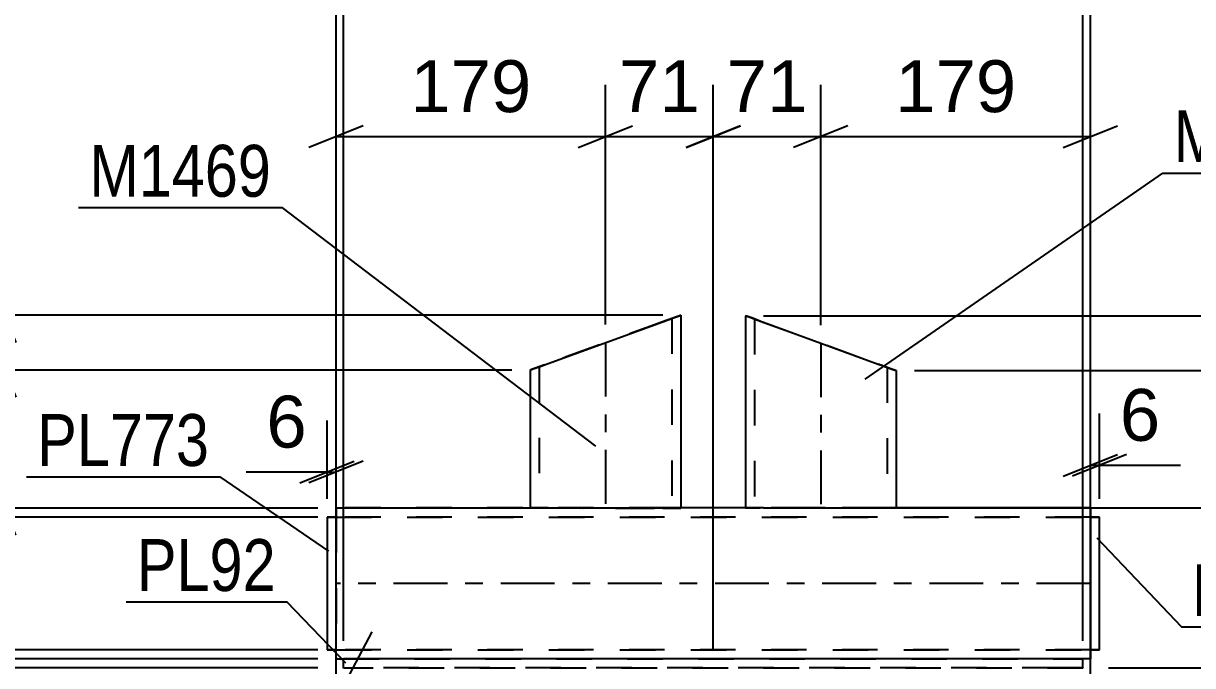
# Model space of a CAD drawing. Header units: millimetres. Extents: x -130 to 464, y -182 to 238.
# Drawn here: x 165.7 to 230.2, y 156.2 to 191.7 of the extents above; entities that cross this region are included whole.
import ezdxf

# ---------------------------------------------------------------- set-up
doc = ezdxf.new("R2010")
doc.units = ezdxf.units.MM
doc.linetypes.add('DXK_LINE_DOT2', pattern=[3.9198, 1.9599, -1.9599])
doc.linetypes.add('DXK_LINE_DOT3', pattern=[5.9187, 2.979, -0.9799, 0.9799, -0.9799])
doc.styles.add('Arial', font='ARIAL.TTF', dxfattribs={"height": 0.2})
doc.styles.add('Arial Narrow', font='ARIALN.TTF', dxfattribs={"height": 0.2})

# ---------------------------------------------------------------- blocks, each defined once
blk = doc.blocks.new('Part-284928763-3223 - 3036')
at = {"color": 2, "linetype": 'Continuous'}
for p, q in [((224.176, 156.567), (183.343, 156.567)), ((183.343, 156.067), (183.343, 156.567)), ((224.176, 156.067), (224.176, 156.567)), ((183.343, 156.067), (184.74, 156.067)), ((224.176, 156.067), (222.779, 156.067))]:
    blk.add_line(p, q, dxfattribs=at)
at = {"color": 7, "linetype": 'DXK_LINE_DOT2'}
for p, q in [((183.343, 156.559), (224.176, 156.559)), ((183.343, 156.059), (183.343, 156.067)), ((183.343, 156.059), (183.343, 156.067)), ((224.176, 156.059), (183.343, 156.059)), ((222.779, 156.067), (184.74, 156.067)), ((224.176, 156.059), (224.176, 156.067)), ((224.176, 156.067), (224.176, 156.059))]:
    blk.add_line(p, q, dxfattribs=at)
blk = doc.blocks.new('Part-284928763-3042 - 3036')
at = {"color": 7, "linetype": 'DXK_LINE_DOT2'}
for p, q in [((201.163, 175.247), (194.447, 172.803)), ((201.163, 175.246), (194.447, 172.802)), ((200.972, 175.176), (194.447, 172.802)), ((201.326, 175.305), (200.972, 175.176)), ((201.326, 175.307), (201.163, 175.247)), ((201.163, 175.246), (201.326, 175.305)), ((201.679, 175.434), (201.326, 175.305)), ((201.434, 175.346), (201.326, 175.307)), ((201.326, 175.305), (201.434, 175.345)), ((201.472, 175.36), (201.434, 175.346)), ((201.434, 175.345), (201.472, 175.359)), ((201.472, 175.36), (201.47, 164.895)), ((201.472, 175.359), (201.472, 175.36)), ((201.896, 175.513), (201.679, 175.434)), ((201.972, 175.541), (201.896, 175.513)), ((201.972, 175.541), (201.972, 175.542)), ((193.714, 172.535), (193.638, 172.507)), ((193.638, 172.507), (193.638, 172.508)), ((193.931, 172.614), (193.714, 172.535)), ((194.176, 172.703), (193.931, 172.614)), ((194.138, 172.69), (194.137, 164.896)), ((194.176, 172.704), (194.138, 172.69)), ((194.138, 172.689), (194.176, 172.703)), ((194.138, 172.689), (194.138, 172.69)), ((194.447, 172.802), (194.176, 172.703)), ((194.176, 172.703), (194.285, 172.743)), ((194.256, 172.733), (194.176, 172.704)), ((194.447, 172.803), (194.256, 172.733)), ((194.285, 172.743), (194.447, 172.802)), ((193.637, 164.898), (193.637, 164.896)), ((193.637, 164.896), (193.637, 164.898)), ((193.637, 164.896), (193.713, 164.896)), ((193.713, 164.896), (193.93, 164.896)), ((193.93, 164.896), (194.254, 164.896)), ((194.137, 164.898), (194.175, 164.898)), ((194.175, 164.896), (194.137, 164.896)), ((194.175, 164.898), (194.284, 164.898)), ((194.284, 164.896), (194.175, 164.896)), ((194.254, 164.896), (194.637, 164.896)), ((194.284, 164.898), (194.446, 164.898)), ((194.446, 164.896), (194.284, 164.896)), ((194.446, 164.898), (201.162, 164.897)), ((194.446, 164.896), (201.162, 164.895)), ((194.637, 164.896), (200.97, 164.895)), ((200.97, 164.895), (201.353, 164.895)), ((201.162, 164.897), (201.324, 164.896)), ((201.324, 164.895), (201.162, 164.895)), ((201.324, 164.896), (201.432, 164.896)), ((201.432, 164.895), (201.324, 164.895)), ((201.353, 164.895), (201.678, 164.895)), ((201.432, 164.896), (201.47, 164.896)), ((201.47, 164.895), (201.432, 164.895)), ((201.678, 164.895), (201.894, 164.895)), ((201.894, 164.895), (201.97, 164.895)), ((201.97, 164.896), (201.97, 164.895)), ((201.97, 164.895), (201.97, 164.896))]:
    blk.add_line(p, q, dxfattribs=at)
at = {"color": 2, "linetype": 'Continuous'}
for p, q in [((194.638, 172.873), (200.972, 175.178)), ((200.972, 175.178), (201.355, 175.317)), ((201.355, 175.317), (201.679, 175.435)), ((201.679, 175.435), (201.896, 175.514)), ((201.896, 175.514), (201.972, 175.542)), ((201.972, 175.542), (201.97, 164.896)), ((193.638, 172.508), (193.637, 164.898)), ((193.638, 172.508), (193.714, 172.536)), ((193.714, 172.536), (193.931, 172.615)), ((193.931, 172.615), (194.256, 172.733)), ((194.256, 172.733), (194.638, 172.873)), ((193.713, 164.898), (193.637, 164.898)), ((193.93, 164.898), (193.713, 164.898)), ((194.254, 164.898), (193.93, 164.898)), ((194.637, 164.898), (194.254, 164.898)), ((194.637, 164.898), (200.97, 164.897)), ((201.353, 164.897), (200.97, 164.897)), ((201.678, 164.897), (201.353, 164.897)), ((201.894, 164.896), (201.678, 164.897)), ((201.97, 164.896), (201.894, 164.896))]:
    blk.add_line(p, q, dxfattribs=at)
at = {"color": 7, "linetype": 'DXK_LINE_DOT3'}
blk.add_line((197.805, 174.025), (197.804, 164.896), dxfattribs=at)
blk = doc.blocks.new('Part-284928763-3097 - 3036')
at = {"color": 2, "linetype": 'Continuous'}
for p, q in [((182.925, 164.897), (193.637, 164.897)), ((182.925, 164.897), (182.925, 163.897)), ((205.534, 164.897), (201.97, 164.897)), ((224.592, 164.897), (213.866, 164.897)), ((224.592, 164.897), (224.592, 164.821)), ((224.592, 164.821), (224.592, 156.564)), ((182.925, 156.64), (182.925, 163.897)), ((182.925, 156.64), (182.925, 156.563)), ((182.925, 156.563), (183.343, 156.563)), ((182.925, 156.562), (183.343, 156.562)), ((224.592, 156.564), (224.176, 156.564)), ((224.592, 156.562), (224.176, 156.562))]:
    blk.add_line(p, q, dxfattribs=at)
at = {"color": 7, "linetype": 'DXK_LINE_DOT2'}
for p, q in [((182.925, 164.896), (182.925, 164.897)), ((224.592, 164.896), (182.925, 164.896)), ((193.637, 164.897), (201.97, 164.897)), ((213.866, 164.897), (205.534, 164.897)), ((224.592, 164.896), (224.592, 164.897)), ((224.592, 164.397), (182.925, 164.397)), ((182.925, 164.397), (182.925, 164.396)), ((182.925, 164.397), (182.925, 164.359)), ((182.925, 164.396), (224.592, 164.396)), ((182.925, 164.359), (182.925, 164.088)), ((224.592, 164.396), (224.592, 164.397)), ((224.592, 164.358), (224.592, 164.396)), ((182.925, 157.564), (182.925, 157.562)), ((182.925, 157.564), (182.925, 157.562)), ((182.925, 157.564), (182.925, 157.564)), ((224.592, 157.064), (182.925, 157.063)), ((182.925, 157.063), (182.925, 157.062)), ((182.925, 157.062), (224.592, 157.062)), ((224.592, 157.562), (224.592, 157.564)), ((224.592, 157.564), (224.592, 157.562)), ((224.592, 157.564), (224.592, 157.564)), ((224.592, 157.062), (224.592, 157.064)), ((182.925, 156.562), (182.925, 156.563)), ((182.925, 156.563), (182.925, 156.562)), ((224.176, 156.564), (183.343, 156.563)), ((224.176, 156.562), (183.343, 156.562)), ((224.592, 156.562), (224.592, 156.564)), ((224.592, 156.564), (224.592, 156.562))]:
    blk.add_line(p, q, dxfattribs=at)
at = {"color": 7, "linetype": 'DXK_LINE_DOT3'}
blk.add_line((224.592, 160.73), (182.925, 160.73), dxfattribs=at)
blk = doc.blocks.new('Part-284928763-3053 - 3036')
at = {"color": 2, "linetype": 'Continuous'}
for p, q in [((205.534, 175.515), (205.534, 164.897)), ((205.534, 175.515), (205.61, 175.487)), ((205.61, 175.487), (205.826, 175.408)), ((205.826, 175.408), (206.151, 175.29)), ((206.151, 175.29), (206.534, 175.151)), ((206.534, 175.151), (212.867, 172.846)), ((212.867, 172.846), (213.25, 172.707)), ((213.25, 172.707), (213.574, 172.588)), ((213.574, 172.588), (213.791, 172.509)), ((213.791, 172.509), (213.867, 172.482)), ((213.867, 172.482), (213.867, 164.897)), ((205.61, 164.897), (205.534, 164.897)), ((205.826, 164.897), (205.61, 164.897)), ((206.151, 164.897), (205.826, 164.897)), ((206.534, 164.897), (206.151, 164.897)), ((206.534, 164.897), (212.867, 164.897)), ((213.25, 164.897), (212.867, 164.897)), ((213.574, 164.897), (213.25, 164.897)), ((213.791, 164.897), (213.574, 164.897)), ((213.867, 164.897), (213.791, 164.897))]:
    blk.add_line(p, q, dxfattribs=at)
at = {"color": 7, "linetype": 'DXK_LINE_DOT2'}
for p, q in [((205.534, 175.514), (205.534, 175.515)), ((205.61, 175.486), (205.534, 175.514)), ((205.826, 175.407), (205.61, 175.486)), ((206.072, 175.318), (205.826, 175.407)), ((206.034, 175.332), (206.034, 175.333)), ((206.034, 175.333), (206.034, 164.896)), ((206.072, 175.319), (206.034, 175.333)), ((206.034, 175.332), (206.072, 175.318)), ((206.151, 175.29), (206.072, 175.319)), ((206.072, 175.318), (206.18, 175.278)), ((206.342, 175.219), (206.072, 175.318)), ((206.342, 175.221), (206.151, 175.29)), ((206.18, 175.278), (206.342, 175.219)), ((206.342, 175.221), (213.058, 172.776)), ((206.342, 175.219), (212.867, 172.844)), ((206.342, 175.219), (213.058, 172.775)), ((213.22, 172.716), (212.867, 172.844)), ((213.22, 172.717), (213.058, 172.776)), ((213.058, 172.775), (213.22, 172.716)), ((213.329, 172.678), (213.22, 172.717)), ((213.22, 172.716), (213.329, 172.676)), ((213.574, 172.587), (213.22, 172.716)), ((213.367, 172.664), (213.329, 172.678)), ((213.329, 172.676), (213.367, 172.663)), ((213.367, 172.663), (213.367, 172.664)), ((213.367, 172.664), (213.367, 164.896)), ((213.791, 172.508), (213.574, 172.587)), ((213.867, 172.481), (213.791, 172.508)), ((213.867, 172.481), (213.867, 172.482)), ((205.534, 164.897), (205.534, 164.896)), ((205.534, 164.896), (205.534, 164.897)), ((205.534, 164.896), (205.61, 164.896)), ((205.61, 164.896), (205.826, 164.896)), ((205.826, 164.896), (206.151, 164.896)), ((206.034, 164.897), (206.072, 164.897)), ((206.072, 164.896), (206.034, 164.896)), ((206.072, 164.897), (206.151, 164.897)), ((206.18, 164.896), (206.072, 164.896)), ((206.151, 164.897), (206.18, 164.897)), ((206.151, 164.896), (206.342, 164.896)), ((206.18, 164.897), (206.342, 164.897)), ((206.342, 164.896), (206.18, 164.896)), ((213.058, 164.897), (206.342, 164.897)), ((212.867, 164.896), (206.342, 164.896)), ((213.058, 164.896), (206.342, 164.896)), ((212.867, 164.896), (213.25, 164.896)), ((213.058, 164.897), (213.22, 164.897)), ((213.22, 164.896), (213.058, 164.896)), ((213.22, 164.897), (213.329, 164.897)), ((213.329, 164.896), (213.22, 164.896)), ((213.25, 164.896), (213.574, 164.896)), ((213.329, 164.897), (213.367, 164.897)), ((213.367, 164.896), (213.329, 164.896)), ((213.574, 164.896), (213.791, 164.896)), ((213.791, 164.896), (213.867, 164.896)), ((213.867, 164.897), (213.867, 164.896)), ((213.867, 164.896), (213.867, 164.897))]:
    blk.add_line(p, q, dxfattribs=at)
at = {"color": 7, "linetype": 'DXK_LINE_DOT3'}
blk.add_line((209.7, 173.998), (209.7, 164.896), dxfattribs=at)
blk = doc.blocks.new('Part-284928763-3077 - 3036')
at = {"color": 2, "linetype": 'Continuous'}
for p, q in [((182.925, 164.397), (182.425, 164.397)), ((182.425, 164.397), (182.425, 157.064)), ((182.925, 157.064), (182.425, 157.064)), ((182.425, 157.062), (182.925, 157.062))]:
    blk.add_line(p, q, dxfattribs=at)
at = {"color": 7, "linetype": 'DXK_LINE_DOT2'}
for p, q in [((182.425, 164.396), (182.925, 164.396)), ((182.925, 164.397), (182.925, 157.062)), ((182.425, 157.064), (182.425, 157.062)), ((182.425, 157.064), (182.425, 157.062)), ((182.925, 157.062), (182.925, 157.064))]:
    blk.add_line(p, q, dxfattribs=at)
blk = doc.blocks.new('Part-284928763-3082 - 3036')
at = {"color": 2, "linetype": 'Continuous'}
for p, q in [((225.092, 164.397), (224.592, 164.397)), ((225.092, 157.064), (225.092, 164.397)), ((225.092, 157.064), (224.592, 157.064)), ((224.592, 157.062), (225.092, 157.062))]:
    blk.add_line(p, q, dxfattribs=at)
at = {"color": 7, "linetype": 'DXK_LINE_DOT2'}
for p, q in [((224.592, 157.062), (224.592, 164.397)), ((224.592, 164.396), (225.092, 164.396)), ((224.592, 157.064), (224.592, 157.062)), ((225.092, 157.062), (225.092, 157.064)), ((225.092, 157.062), (225.092, 157.064))]:
    blk.add_line(p, q, dxfattribs=at)
blk = doc.blocks.new('StraightDimension-284928763-3511 - 3036')
at = {"color": 7, "linetype": 'Continuous'}
for p, q in [((209.7, 174.999), (209.7, 188.254)), ((224.592, 165.896), (224.592, 188.254)), ((211.2, 186.004), (208.2, 184.804)), ((223.092, 184.804), (226.092, 186.004)), ((209.7, 185.404), (224.592, 185.404))]:
    blk.add_line(p, q, dxfattribs=at)
at = {"color": 0}
blk.add_wipeout([(221.081, 186.154), (221.081, 190.354), (213.211, 190.354), (213.211, 186.154)], dxfattribs=at)
at = {"color": 3, "style": 'Arial'}
blk.add_text('179', height=2.8652, dxfattribs=at).set_placement((213.811, 186.754))
blk = doc.blocks.new('StraightDimension-284928763-3247 - 3036')
at = {"color": 7, "linetype": 'Continuous'}
for p, q in [((182.926, 150.099), (182.926, 210.374)), ((224.593, 150.097), (224.593, 210.374)), ((184.426, 208.124), (181.426, 206.924)), ((223.093, 206.924), (226.093, 208.124)), ((182.926, 207.524), (224.593, 207.524))]:
    blk.add_line(p, q, dxfattribs=at)
at = {"color": 0}
blk.add_wipeout([(207.101, 208.274), (207.101, 212.474), (200.417, 212.474), (200.417, 208.274)], dxfattribs=at)
at = {"color": 3, "style": 'Arial Narrow'}
blk.add_text('500', height=2.8633, dxfattribs=at).set_placement((201.017, 208.874))
blk = doc.blocks.new('StraightDimension-284928763-3457 - 3036')
at = {"color": 7, "linetype": 'Continuous'}
for p, q in [((276.122, 154.563), (274.922, 157.563)), ((225.593, 156.063), (285.963, 156.063)), ((275.522, 140.228), (275.522, 156.063)), ((274.922, 141.728), (276.122, 138.728)), ((225.593, 140.228), (285.963, 140.228))]:
    blk.add_line(p, q, dxfattribs=at)
at = {"color": 0}
blk.add_wipeout([(274.772, 151.488), (270.572, 151.488), (270.572, 144.803), (274.772, 144.803)], dxfattribs=at)
at = {"color": 3, "style": 'Arial Narrow'}
blk.add_text('190', height=2.8633, rotation=90.00021, dxfattribs=at).set_placement((274.172, 145.403))
at = {"color": 0, "linetype": 'Continuous'}
blk.add_wipeout([(286.563, 156.663), (286.563, 160.863), (276.222, 160.863), (276.222, 156.663)], dxfattribs=at)
at = {"color": 3, "linetype": 'Continuous', "style": 'Arial Narrow'}
blk.add_text('14537', height=2.8633, dxfattribs=at).set_placement((276.822, 157.263))
blk = doc.blocks.new('StraightDimension-284928763-3348 - 3036')
at = {"color": 7, "linetype": 'Continuous'}
for p, q in [((242.432, 173.982), (243.632, 170.982)), ((214.867, 172.482), (245.432, 172.482)), ((243.032, 164.896), (243.032, 172.482)), ((243.632, 163.396), (242.432, 166.396)), ((210.7, 164.896), (245.432, 164.896))]:
    blk.add_line(p, q, dxfattribs=at)
at = {"color": 0}
blk.add_wipeout([(242.282, 171.117), (238.082, 171.117), (238.082, 166.261), (242.282, 166.261)], dxfattribs=at)
at = {"color": 3, "style": 'Arial Narrow'}
blk.add_text('91', height=2.8633, rotation=90.00021, dxfattribs=at).set_placement((241.682, 166.861))
blk = doc.blocks.new('StraightDimension-284928763-3237 - 3036')
at = {"color": 7, "linetype": 'Continuous'}
for p, q in [((224.593, 150.097), (224.593, 210.374)), ((248.085, 141.547), (248.085, 210.374)), ((226.093, 208.124), (223.093, 206.924)), ((246.585, 206.924), (249.585, 208.124)), ((224.593, 207.524), (248.085, 207.524))]:
    blk.add_line(p, q, dxfattribs=at)
at = {"color": 0}
blk.add_wipeout([(239.681, 208.274), (239.681, 212.474), (232.997, 212.474), (232.997, 208.274)], dxfattribs=at)
at = {"color": 3, "style": 'Arial Narrow'}
blk.add_text('282', height=2.8633, dxfattribs=at).set_placement((233.597, 208.874))
blk = doc.blocks.new('StraightDimension-284928763-3257 - 3036')
at = {"color": 7, "linetype": 'Continuous'}
for p, q in [((159.434, 141.549), (159.434, 210.374)), ((182.926, 150.099), (182.926, 210.374)), ((160.934, 208.124), (157.934, 206.924)), ((181.426, 206.924), (184.426, 208.124)), ((159.434, 207.524), (182.926, 207.524))]:
    blk.add_line(p, q, dxfattribs=at)
at = {"color": 0}
blk.add_wipeout([(174.522, 208.274), (174.522, 212.474), (167.838, 212.474), (167.838, 208.274)], dxfattribs=at)
at = {"color": 3, "style": 'Arial Narrow'}
blk.add_text('282', height=2.8633, dxfattribs=at).set_placement((168.438, 208.874))
blk = doc.blocks.new('StraightDimension-284928763-3406 - 3036')
at = {"color": 7, "linetype": 'Continuous'}
for p, q in [((183.343, 157.567), (183.343, 197.456)), ((224.176, 157.567), (224.176, 197.456)), ((184.843, 195.206), (181.843, 194.006)), ((222.676, 194.006), (225.676, 195.206)), ((183.343, 194.606), (224.176, 194.606))]:
    blk.add_line(p, q, dxfattribs=at)
at = {"color": 0}
blk.add_wipeout([(207.102, 195.356), (207.102, 199.556), (200.417, 199.556), (200.417, 195.356)], dxfattribs=at)
at = {"color": 3, "style": 'Arial Narrow'}
blk.add_text('490', height=2.8633, dxfattribs=at).set_placement((201.017, 195.956))
blk = doc.blocks.new('StraightDimension-284928763-3311 - 3036')
at = {"color": 7, "linetype": 'Continuous'}
for p, q in [((139.509, 154.563), (138.309, 157.563)), ((181.926, 156.063), (128.468, 156.063)), ((138.909, 140.231), (138.909, 156.063)), ((138.309, 141.731), (139.509, 138.731)), ((181.926, 140.231), (123.968, 140.231))]:
    blk.add_line(p, q, dxfattribs=at)
at = {"color": 0}
blk.add_wipeout([(138.159, 151.489), (133.959, 151.489), (133.959, 144.805), (138.159, 144.805)], dxfattribs=at)
at = {"color": 3, "style": 'Arial Narrow'}
blk.add_text('190', height=2.8633, rotation=90.00021, dxfattribs=at).set_placement((137.559, 145.405))
at = {"color": 0, "linetype": 'Continuous'}
blk.add_wipeout([(138.209, 156.663), (138.209, 160.863), (127.868, 160.863), (127.868, 156.663)], dxfattribs=at)
at = {"color": 3, "linetype": 'Continuous', "style": 'Arial Narrow'}
blk.add_text('14537', height=2.8633, dxfattribs=at).set_placement((128.468, 157.263))
blk = doc.blocks.new('StraightDimension-284928763-3330 - 3036')
at = {"color": 7, "linetype": 'Continuous'}
for p, q in [((243.032, 175.513), (243.032, 181.42)), ((243.032, 175.513), (243.032, 181.42)), ((242.432, 177.013), (243.632, 174.013)), ((206.534, 175.513), (245.432, 175.513)), ((243.032, 172.482), (243.032, 175.513)), ((243.632, 170.982), (242.432, 173.982)), ((214.867, 172.482), (245.432, 172.482))]:
    blk.add_line(p, q, dxfattribs=at)
at = {"color": 0}
blk.add_wipeout([(242.282, 180.895), (238.082, 180.895), (238.082, 176.038), (242.282, 176.038)], dxfattribs=at)
at = {"color": 3, "style": 'Arial Narrow'}
blk.add_text('36', height=2.8633, rotation=90.00021, dxfattribs=at).set_placement((241.682, 176.638))
blk = doc.blocks.new('StraightDimension-284928763-3364 - 3036')
at = {"color": 7, "linetype": 'Continuous'}
for p, q in [((164.637, 175.54), (164.637, 181.447)), ((164.637, 175.54), (164.637, 181.447)), ((164.037, 177.04), (165.237, 174.04)), ((200.972, 175.54), (161.787, 175.54)), ((164.637, 172.507), (164.637, 175.54)), ((165.237, 171.007), (164.037, 174.007)), ((192.638, 172.507), (161.787, 172.507))]:
    blk.add_line(p, q, dxfattribs=at)
at = {"color": 0}
blk.add_wipeout([(163.887, 180.922), (159.687, 180.922), (159.687, 176.065), (163.887, 176.065)], dxfattribs=at)
at = {"color": 3, "style": 'Arial Narrow'}
blk.add_text('36', height=2.8633, rotation=90.00021, dxfattribs=at).set_placement((163.287, 176.665))
blk = doc.blocks.new('StraightDimension-284928763-3382 - 3036')
at = {"color": 7, "linetype": 'Continuous'}
for p, q in [((164.037, 174.007), (165.237, 171.007)), ((192.638, 172.507), (161.787, 172.507)), ((164.637, 164.895), (164.637, 172.507)), ((165.237, 163.395), (164.037, 166.395)), ((181.925, 164.895), (161.787, 164.895))]:
    blk.add_line(p, q, dxfattribs=at)
at = {"color": 0}
blk.add_wipeout([(163.887, 171.129), (159.687, 171.129), (159.687, 166.273), (163.887, 166.273)], dxfattribs=at)
at = {"color": 3, "style": 'Arial Narrow'}
blk.add_text('91', height=2.8633, rotation=90.00021, dxfattribs=at).set_placement((163.287, 166.873))
blk = doc.blocks.new('StraightDimension-284928763-3400 - 3036')
at = {"color": 7, "linetype": 'Continuous'}
for p, q in [((224.176, 157.567), (224.176, 197.456)), ((224.593, 157.063), (224.593, 197.456)), ((222.676, 194.006), (225.676, 195.206)), ((226.093, 195.206), (223.093, 194.006)), ((224.176, 194.606), (224.593, 194.606)), ((224.593, 194.606), (228.671, 194.606)), ((224.593, 194.606), (228.671, 194.606))]:
    blk.add_line(p, q, dxfattribs=at)
at = {"color": 0}
blk.add_wipeout([(228.146, 195.356), (228.146, 199.556), (225.118, 199.556), (225.118, 195.356)], dxfattribs=at)
at = {"color": 3, "style": 'Arial Narrow'}
blk.add_text('5', height=2.863, dxfattribs=at).set_placement((225.718, 195.956))
blk = doc.blocks.new('StraightDimension-284928763-3414 - 3036')
at = {"color": 7, "linetype": 'Continuous'}
for p, q in [((182.926, 157.063), (182.926, 197.456)), ((183.343, 157.567), (183.343, 197.456)), ((181.426, 194.006), (184.426, 195.206)), ((184.843, 195.206), (181.843, 194.006)), ((182.926, 194.606), (178.848, 194.606)), ((182.926, 194.606), (178.848, 194.606)), ((182.926, 194.606), (183.343, 194.606))]:
    blk.add_line(p, q, dxfattribs=at)
at = {"color": 0}
blk.add_wipeout([(182.401, 195.356), (182.401, 199.556), (179.373, 199.556), (179.373, 195.356)], dxfattribs=at)
at = {"color": 3, "style": 'Arial Narrow'}
blk.add_text('5', height=2.863, dxfattribs=at).set_placement((179.973, 195.956))
blk = doc.blocks.new('StraightDimension-284928763-3481 - 3036')
at = {"color": 7, "linetype": 'Continuous'}
for p, q in [((197.805, 175.025), (197.805, 188.254)), ((203.759, 157.067), (203.759, 188.254)), ((196.305, 184.804), (199.305, 186.004)), ((205.259, 186.004), (202.259, 184.804)), ((197.805, 185.404), (203.759, 185.404))]:
    blk.add_line(p, q, dxfattribs=at)
at = {"color": 0}
blk.add_wipeout([(203.606, 186.154), (203.606, 190.354), (197.959, 190.354), (197.959, 186.154)], dxfattribs=at)
at = {"color": 3, "style": 'Arial'}
blk.add_text('71', height=2.8652, dxfattribs=at).set_placement((198.559, 186.754))
blk = doc.blocks.new('StraightDimension-284928763-3492 - 3036')
at = {"color": 7, "linetype": 'Continuous'}
for p, q in [((182.925, 165.895), (182.925, 188.254)), ((197.805, 175.025), (197.805, 188.254)), ((184.425, 186.004), (181.425, 184.804)), ((196.305, 184.804), (199.305, 186.004)), ((182.925, 185.404), (197.805, 185.404))]:
    blk.add_line(p, q, dxfattribs=at)
at = {"color": 0}
blk.add_wipeout([(194.301, 186.154), (194.301, 190.354), (186.43, 190.354), (186.43, 186.154)], dxfattribs=at)
at = {"color": 3, "style": 'Arial'}
blk.add_text('179', height=2.8652, dxfattribs=at).set_placement((187.03, 186.754))
blk = doc.blocks.new('StraightDimension-284928763-3500 - 3036')
at = {"color": 7, "linetype": 'Continuous'}
for p, q in [((203.759, 157.067), (203.759, 188.254)), ((209.7, 174.999), (209.7, 188.254)), ((202.259, 184.804), (205.259, 186.004)), ((211.2, 186.004), (208.2, 184.804)), ((203.759, 185.404), (209.7, 185.404))]:
    blk.add_line(p, q, dxfattribs=at)
at = {"color": 0}
blk.add_wipeout([(209.553, 186.154), (209.553, 190.354), (203.906, 190.354), (203.906, 186.154)], dxfattribs=at)
at = {"color": 3, "style": 'Arial'}
blk.add_text('71', height=2.8652, dxfattribs=at).set_placement((204.506, 186.754))
blk = doc.blocks.new('StraightDimension-284928763-3520 - 3036')
at = {"color": 7, "linetype": 'Continuous'}
for p, q in [((154.218, 158.563), (155.418, 155.563)), ((155.418, 155.063), (154.218, 158.063)), ((181.925, 157.063), (151.968, 157.063)), ((154.818, 156.563), (154.818, 157.063)), ((181.925, 156.563), (151.968, 156.563)), ((154.818, 156.563), (154.818, 152.089)), ((154.818, 156.563), (154.818, 152.089))]:
    blk.add_line(p, q, dxfattribs=at)
at = {"color": 0}
blk.add_wipeout([(154.068, 156.038), (149.868, 156.038), (149.868, 152.614), (154.068, 152.614)], dxfattribs=at)
at = {"color": 3, "style": 'Arial'}
blk.add_text('6', height=2.865, rotation=90.00021, dxfattribs=at).set_placement((153.468, 153.214))
blk = doc.blocks.new('StraightDimension-284928763-3524 - 3036')
at = {"color": 7, "linetype": 'Continuous'}
for p, q in [((154.218, 165.896), (155.418, 162.896)), ((181.925, 164.396), (151.968, 164.396)), ((154.818, 157.063), (154.818, 164.396)), ((155.418, 155.563), (154.218, 158.563)), ((181.925, 157.063), (151.968, 157.063))]:
    blk.add_line(p, q, dxfattribs=at)
at = {"color": 0}
blk.add_wipeout([(154.068, 163.553), (149.868, 163.553), (149.868, 157.906), (154.068, 157.906)], dxfattribs=at)
at = {"color": 3, "style": 'Arial'}
blk.add_text('88', height=2.8652, rotation=90.00021, dxfattribs=at).set_placement((153.468, 158.506))
blk = doc.blocks.new('StraightDimension-284928763-3528 - 3036')
at = {"color": 7, "linetype": 'Continuous'}
for p, q in [((154.818, 164.895), (154.818, 169.369)), ((154.818, 164.895), (154.818, 169.369)), ((154.218, 166.395), (155.418, 163.395)), ((155.418, 162.896), (154.218, 165.896)), ((181.925, 164.895), (151.968, 164.895)), ((154.818, 164.396), (154.818, 164.895)), ((181.925, 164.396), (151.968, 164.396))]:
    blk.add_line(p, q, dxfattribs=at)
at = {"color": 0}
blk.add_wipeout([(154.068, 168.844), (149.868, 168.844), (149.868, 165.42), (154.068, 165.42)], dxfattribs=at)
at = {"color": 3, "style": 'Arial'}
blk.add_text('6', height=2.865, rotation=90.00021, dxfattribs=at).set_placement((153.468, 166.02))
blk = doc.blocks.new('StraightDimension-284928763-5431 - 3036')
at = {"color": 7, "linetype": 'Continuous'}
for p, q in [((224.592, 165.396), (224.592, 170.106)), ((225.092, 165.396), (225.092, 170.106)), ((223.092, 166.656), (226.092, 167.856)), ((226.592, 167.856), (223.592, 166.656)), ((224.592, 167.256), (225.092, 167.256)), ((225.092, 167.256), (229.565, 167.256)), ((225.092, 167.256), (229.565, 167.256))]:
    blk.add_line(p, q, dxfattribs=at)
at = {"color": 0}
blk.add_wipeout([(229.04, 168.006), (229.04, 172.206), (225.617, 172.206), (225.617, 168.006)], dxfattribs=at)
at = {"color": 3, "style": 'Arial'}
blk.add_text('6', height=2.865, dxfattribs=at).set_placement((226.217, 168.606))
blk = doc.blocks.new('StraightDimension-284928763-5439 - 3036')
at = {"color": 7, "linetype": 'Continuous'}
for p, q in [((182.425, 165.397), (182.425, 169.732)), ((182.926, 165.897), (182.926, 169.732)), ((180.925, 166.282), (183.925, 167.482)), ((184.426, 167.482), (181.426, 166.282)), ((182.425, 166.882), (177.952, 166.882)), ((182.425, 166.882), (177.952, 166.882)), ((182.425, 166.882), (182.926, 166.882))]:
    blk.add_line(p, q, dxfattribs=at)
at = {"color": 0}
blk.add_wipeout([(181.9, 167.632), (181.9, 171.832), (178.477, 171.832), (178.477, 167.632)], dxfattribs=at)
at = {"color": 3, "style": 'Arial'}
blk.add_text('6', height=2.865, dxfattribs=at).set_placement((179.077, 168.232))
blk = doc.blocks.new('Mark-284928763-3093 - 3036')
at = {"color": 30, "linetype": 'Continuous'}
for p in [(184.908, 158.063), (169.527, 150.263)]:
    blk.add_line(p, (180.779, 150.263), dxfattribs=at)
at = {"color": 0}
blk.add_wipeout([(180.179, 150.863), (180.179, 153.863), (170.127, 153.863), (170.127, 150.863)], dxfattribs=at)
blk.add_wipeout([(180.179, 150.863), (180.179, 153.863), (170.127, 153.863), (170.127, 150.863)], dxfattribs=at)
at = {"color": 3, "style": 'Arial Narrow'}
blk.add_text('M1551', height=2.8633, dxfattribs=at).set_placement((170.127, 150.863))
blk = doc.blocks.new('Mark-284928763-3038 - 3036')
at = {"color": 30, "linetype": 'Continuous'}
for p in [(168.695, 181.483), (197.264, 168.301)]:
    blk.add_line(p, (179.947, 181.483), dxfattribs=at)
at = {"color": 0}
blk.add_wipeout([(179.347, 182.083), (179.347, 185.083), (169.295, 185.083), (169.295, 182.083)], dxfattribs=at)
blk.add_wipeout([(179.347, 182.083), (179.347, 185.083), (169.295, 185.083), (169.295, 182.083)], dxfattribs=at)
at = {"color": 3, "style": 'Arial Narrow'}
blk.add_text('M1469', height=2.8633, dxfattribs=at).set_placement((169.295, 182.083))
blk = doc.blocks.new('Mark-284928763-3049 - 3036')
at = {"color": 30, "linetype": 'Continuous'}
for p, q in [((212.147, 172.004), (228.589, 183.393)), ((228.589, 183.393), (239.841, 183.393))]:
    blk.add_line(p, q, dxfattribs=at)
at = {"color": 0}
blk.add_wipeout([(239.241, 183.993), (239.241, 186.993), (229.189, 186.993), (229.189, 183.993)], dxfattribs=at)
blk.add_wipeout([(239.241, 183.993), (239.241, 186.993), (229.189, 186.993), (229.189, 183.993)], dxfattribs=at)
at = {"color": 3, "style": 'Arial Narrow'}
blk.add_text('M1469', height=2.8633, dxfattribs=at).set_placement((229.189, 183.993))
blk = doc.blocks.new('Mark-284928763-3078 - 3036')
at = {"color": 30, "linetype": 'Continuous'}
for p, q in [((224.942, 163.242), (229.616, 158.328)), ((229.616, 158.328), (240.32, 158.328))]:
    blk.add_line(p, q, dxfattribs=at)
at = {"color": 0}
blk.add_wipeout([(239.72, 158.928), (239.72, 161.928), (230.216, 161.928), (230.216, 158.928)], dxfattribs=at)
blk.add_wipeout([(239.72, 158.928), (239.72, 161.928), (230.216, 161.928), (230.216, 158.928)], dxfattribs=at)
at = {"color": 3, "style": 'Arial Narrow'}
blk.add_text('PL773', height=2.8633, dxfattribs=at).set_placement((230.216, 158.928))
blk = doc.blocks.new('Mark-284928763-3073 - 3036')
at = {"color": 30, "linetype": 'Continuous'}
for p in [(165.819, 166.617), (182.523, 162.513)]:
    blk.add_line(p, (176.523, 166.617), dxfattribs=at)
at = {"color": 0}
blk.add_wipeout([(175.923, 167.217), (175.923, 170.217), (166.419, 170.217), (166.419, 167.217)], dxfattribs=at)
blk.add_wipeout([(175.923, 167.217), (175.923, 170.217), (166.419, 170.217), (166.419, 167.217)], dxfattribs=at)
at = {"color": 3, "style": 'Arial Narrow'}
blk.add_text('PL773', height=2.8633, dxfattribs=at).set_placement((166.419, 167.217))
blk = doc.blocks.new('Mark-284928763-3219 - 3036')
at = {"color": 30, "linetype": 'Continuous'}
for p in [(171.326, 159.713), (183.468, 156.319)]:
    blk.add_line(p, (180.202, 159.713), dxfattribs=at)
at = {"color": 0}
blk.add_wipeout([(179.602, 160.313), (179.602, 163.313), (171.926, 163.313), (171.926, 160.313)], dxfattribs=at)
blk.add_wipeout([(179.602, 160.313), (179.602, 163.313), (171.926, 163.313), (171.926, 160.313)], dxfattribs=at)
at = {"color": 3, "style": 'Arial Narrow'}
blk.add_text('PL92', height=2.8633, dxfattribs=at).set_placement((171.926, 160.313))

msp = doc.modelspace()

# ---------------------------------------------------------------- block references
for name in ['Part-284928763-3042 - 3036', 'Part-284928763-3053 - 3036', 'Part-284928763-3097 - 3036', 'Part-284928763-3077 - 3036', 'Part-284928763-3082 - 3036', 'Part-284928763-3223 - 3036']:
    msp.add_blockref(name, (0, 0))

# ---------------------------------------------------------------- next in the draw order: block references
msp.add_blockref('StraightDimension-284928763-3511 - 3036', (0, 0))

# ---------------------------------------------------------------- next in the draw order: block references
msp.add_blockref('StraightDimension-284928763-3247 - 3036', (0, 0))

# ---------------------------------------------------------------- next in the draw order: block references
for name in ['StraightDimension-284928763-3257 - 3036', 'StraightDimension-284928763-3348 - 3036', 'StraightDimension-284928763-3457 - 3036']:
    msp.add_blockref(name, (0, 0))

# ---------------------------------------------------------------- next in the draw order: block references
msp.add_blockref('StraightDimension-284928763-3237 - 3036', (0, 0))

# ---------------------------------------------------------------- next in the draw order: block references
msp.add_blockref('StraightDimension-284928763-3406 - 3036', (0, 0))

# ---------------------------------------------------------------- next in the draw order: block references
for name in ['StraightDimension-284928763-3364 - 3036', 'StraightDimension-284928763-3330 - 3036', 'StraightDimension-284928763-3311 - 3036']:
    msp.add_blockref(name, (0, 0))

# ---------------------------------------------------------------- next in the draw order: block references
for name in ['StraightDimension-284928763-3400 - 3036', 'StraightDimension-284928763-3481 - 3036', 'StraightDimension-284928763-3382 - 3036']:
    msp.add_blockref(name, (0, 0))

# ---------------------------------------------------------------- next in the draw order: block references
for name in ['StraightDimension-284928763-3414 - 3036', 'StraightDimension-284928763-3500 - 3036', 'StraightDimension-284928763-5431 - 3036', 'Mark-284928763-3078 - 3036']:
    msp.add_blockref(name, (0, 0))

# ---------------------------------------------------------------- next in the draw order: block references
for name in ['StraightDimension-284928763-3492 - 3036', 'Mark-284928763-3049 - 3036', 'StraightDimension-284928763-3520 - 3036']:
    msp.add_blockref(name, (0, 0))

# ---------------------------------------------------------------- next in the draw order: block references
msp.add_blockref('StraightDimension-284928763-3524 - 3036', (0, 0))

# ---------------------------------------------------------------- next in the draw order: block references
for name in ['StraightDimension-284928763-3528 - 3036', 'Mark-284928763-3093 - 3036']:
    msp.add_blockref(name, (0, 0))

# ---------------------------------------------------------------- next in the draw order: block references
msp.add_blockref('StraightDimension-284928763-5439 - 3036', (0, 0))

# ---------------------------------------------------------------- next in the draw order: block references
msp.add_blockref('Mark-284928763-3038 - 3036', (0, 0))

# ---------------------------------------------------------------- next in the draw order: block references
msp.add_blockref('Mark-284928763-3073 - 3036', (0, 0))

# ---------------------------------------------------------------- next in the draw order: block references
msp.add_blockref('Mark-284928763-3219 - 3036', (0, 0))

doc.saveas('drawing.dxf')
